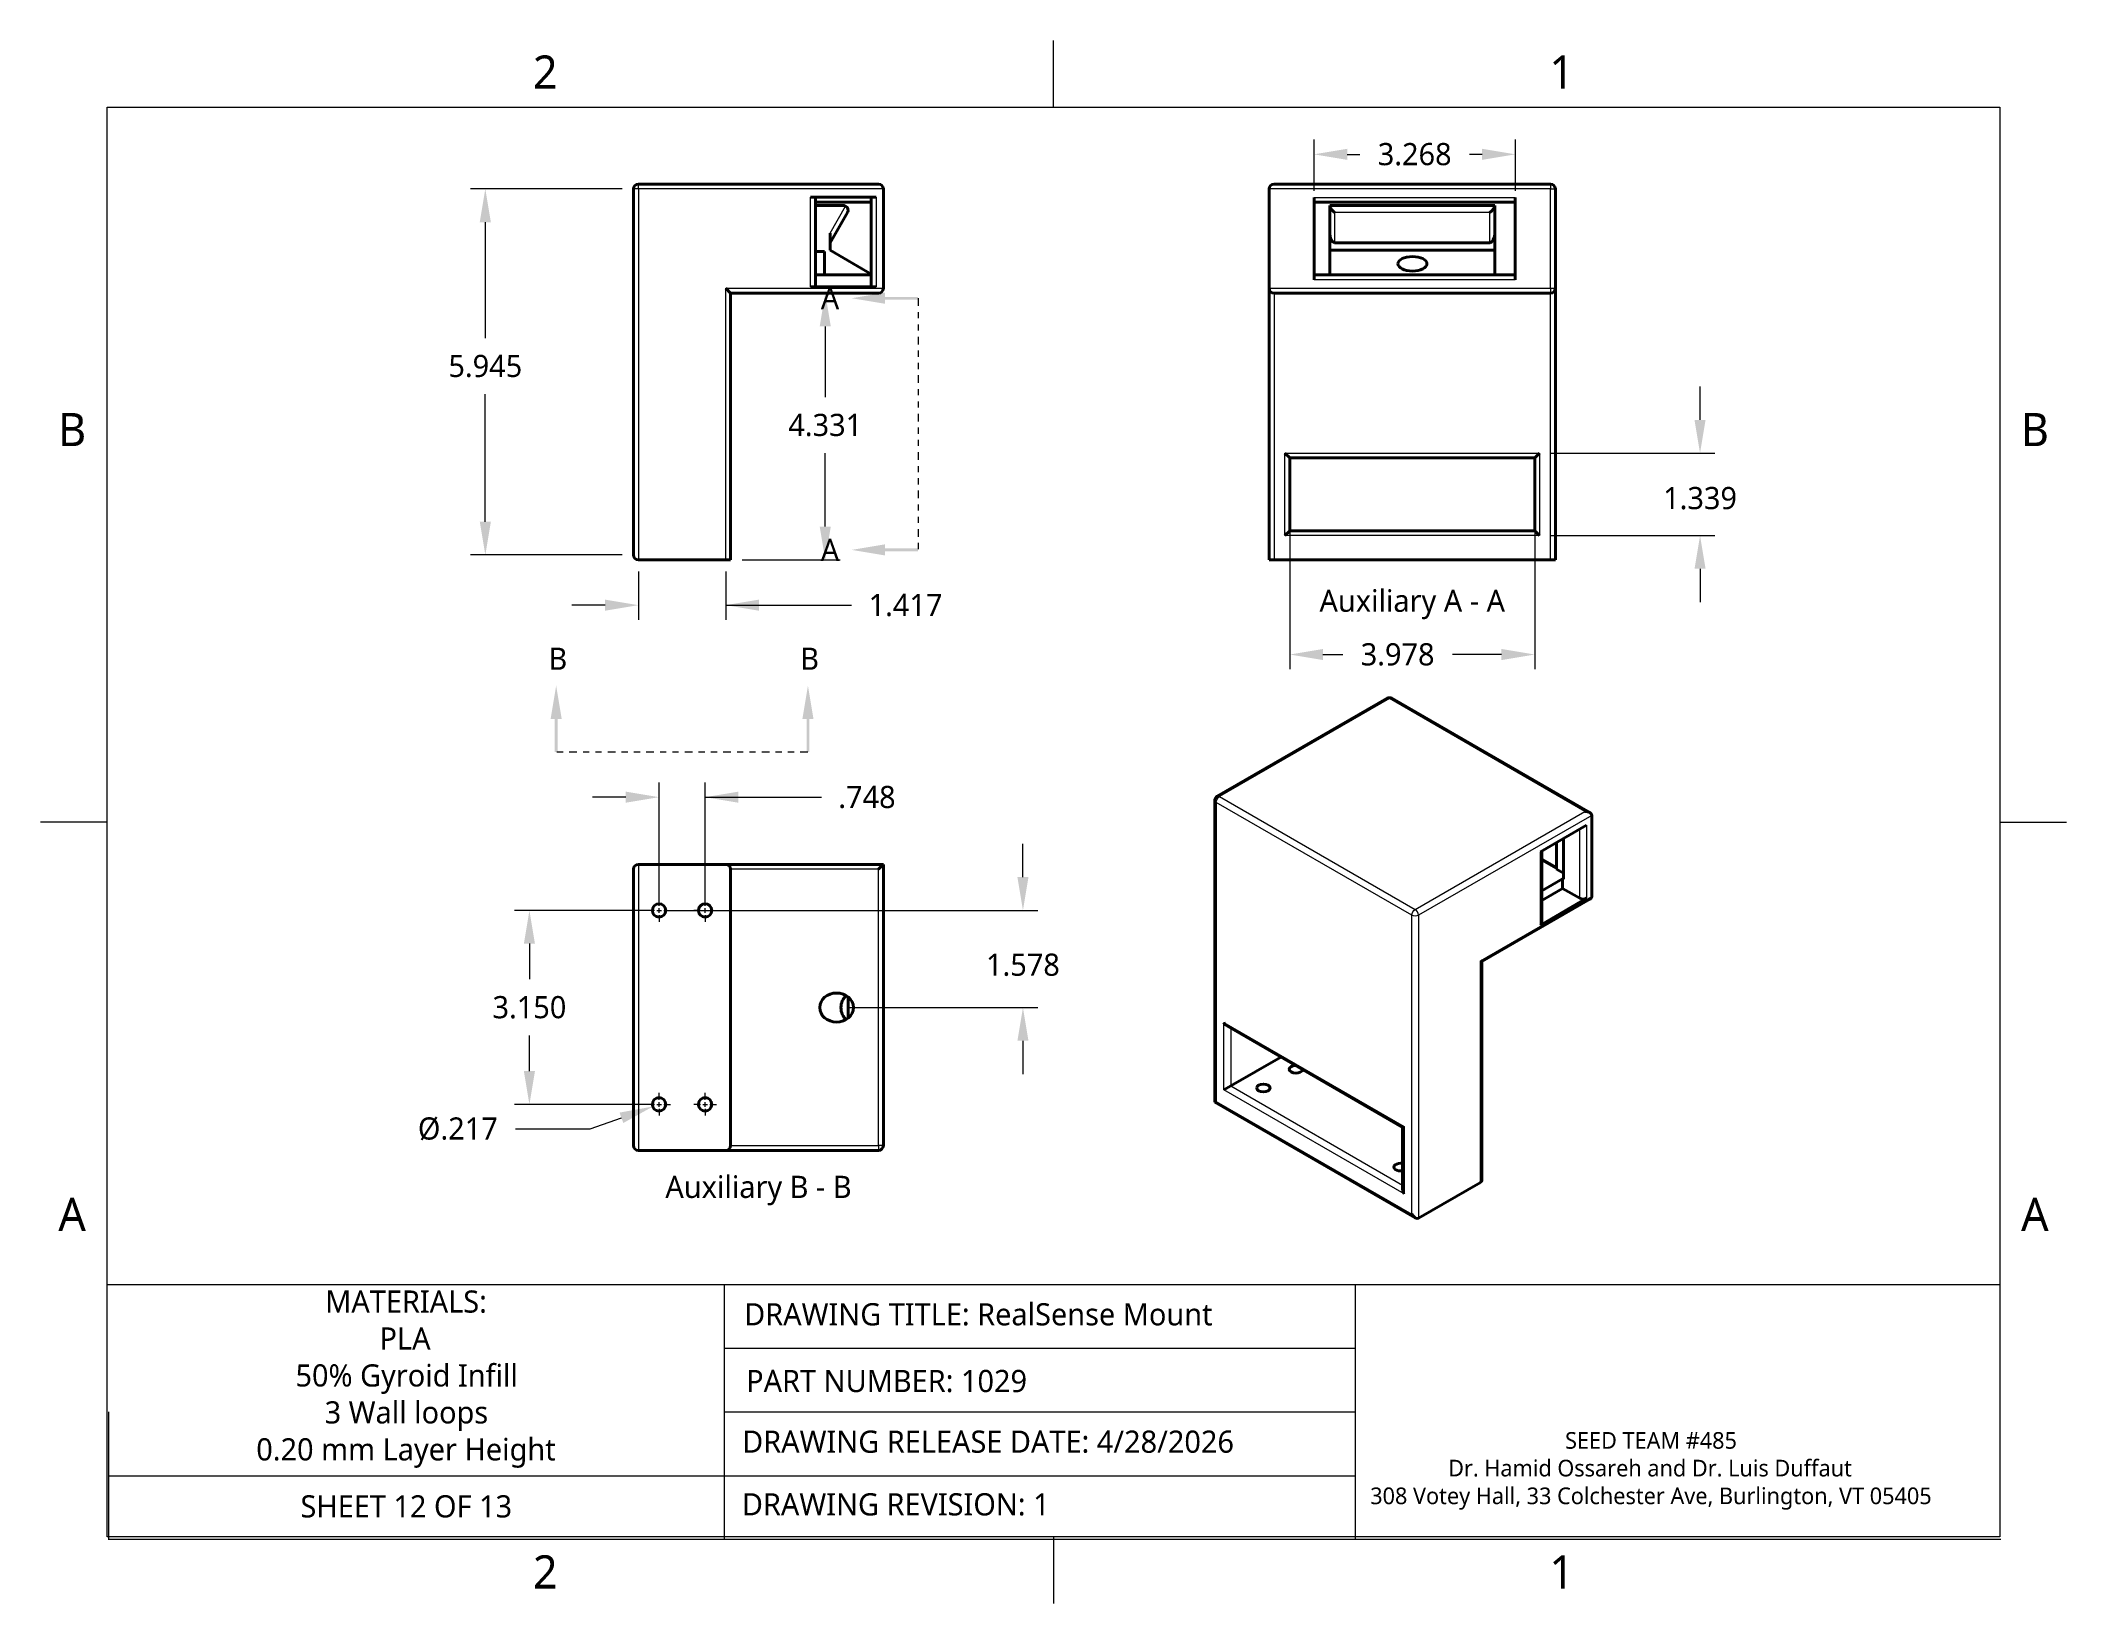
# Model space of a CAD drawing. Header units: inches. Extents: x 0.1 to 33, y 0.1 to 25.4.
import ezdxf

# ---------------------------------------------------------------- set-up
doc = ezdxf.new("R2010")
doc.units = ezdxf.units.IN
doc.header["$LTSCALE"] = 0.5
doc.header["$MEASUREMENT"] = 0
doc.header["$PDMODE"] = 33
doc.header["$PDSIZE"] = 0.11811
doc.linetypes.add('CENTER', pattern=[0.72, 0.45, -0.09, 0.09, -0.09])
doc.linetypes.add('ONS_PHANTOM', pattern=[0.5, 0.25, -0.05, 0.05, -0.05, 0.05, -0.05])
for name, color, linetype, lineweight in [('ANNOTATION_TEXT', 7, 'Continuous', 25), ('BORDER_FRAME', 7, 'Continuous', 15), ('BORDER_ZONES', 7, 'Continuous', 15), ('CENTERMARKS', 7, 'Continuous', 13), ('SECTION_CUTTING_LINE', 7, 'ONS_PHANTOM', 70), ('SKETCHED_GEOMETRY', 7, 'Continuous', 15), ('TANGENT_LINES', 7, 'Continuous', 15), ('Visible', 7, 'Continuous', 40)]:
    doc.layers.add(name, color=color, linetype=linetype, lineweight=lineweight)
doc.styles.add('Onshape-Standard', font='NotoSans-Regular.ttf')
doc.styles.add('Onshape-Standard-Dimension', font='')
doc.styles.add('Onshape-Standard-NoteStyle', font='NotoSans-Regular.ttf', dxfattribs={"height": 0.12})
doc.styles.add('Onshape-Standard-View-Label', font='NotoSans-Regular.ttf', dxfattribs={"height": 0.12})
doc.styles.get('Onshape-Standard-Dimension').set_extended_font_data('Noto Sans')
doc.dimstyles.new('Onshape-Standard$0', dxfattribs={"dimscale": 3, "dimtxt": 0.12, "dimasz": 0.18, "dimexe": 0.08, "dimexo": 0.0625, "dimgap": 0.09, "dimtad": 0, "dimtih": 1, "dimtoh": 1, "dimdec": 3, "dimzin": 7, "dimdsep": 46, "dimtxsty": 'Onshape-Standard-Dimension', "dimcen": 0.09, "dimclrd": 7, "dimclre": 7, "dimclrt": 7, "dimadec": 1, "dimazin": 0, "dimtfac": 1, "dimtdec": 3, "dimtofl": 0, "dimtmove": 0, "dimatfit": 3, "dimfxl": 0, "dimtolj": 1, "dimtzin": 7, "dimlwd": 13, "dimlwe": 13, "dimarcsym": 0})
doc.dimstyles.new('Onshape-Standard$3', dxfattribs={"dimscale": 3, "dimtxt": 0.12, "dimasz": 0.18, "dimexe": 0.08, "dimexo": 0.0625, "dimgap": 0.09, "dimtad": 0, "dimtih": 1, "dimtoh": 1, "dimdec": 3, "dimzin": 7, "dimdsep": 46, "dimtxsty": 'Onshape-Standard-Dimension', "dimcen": 0, "dimclrd": 7, "dimclre": 7, "dimclrt": 7, "dimadec": 1, "dimazin": 0, "dimtfac": 1, "dimtdec": 3, "dimtofl": 0, "dimtmove": 0, "dimatfit": 3, "dimfxl": 0, "dimtolj": 1, "dimtzin": 7, "dimlwd": 13, "dimlwe": 13, "dimarcsym": 0})

# ---------------------------------------------------------------- blocks, each defined once
blk = doc.blocks.new('*D1')
at = {"layer": 'ANNOTATION_TEXT', "color": 7, "lineweight": 13}
for p, q in [((9.553, 23.032), (7.094, 23.032)), ((7.334, 22.492), (7.334, 20.61)), ((7.334, 17.627), (7.334, 19.699)), ((9.553, 17.087), (7.094, 17.087))]:
    blk.add_line(p, q, dxfattribs=at)
at = {"layer": 'ANNOTATION_TEXT', "color": 7}
for points in [[(7.424, 22.492), (7.244, 22.492), (7.334, 23.032)], [(7.244, 17.627), (7.424, 17.627), (7.334, 17.087)]]:
    blk.add_solid(points, dxfattribs=at)
at = {"layer": 'Defpoints', "color": 0}
for p in [(7.334, 23.032), (7.334, 23.032), (9.74, 23.032), (9.74, 17.087)]:
    blk.add_point(p, dxfattribs=at)
at = {"layer": 'ANNOTATION_TEXT', "color": 7, "insert": (7.334, 20.154), "char_height": 0.36, "attachment_point": 5, "style": 'Onshape-Standard-Dimension'}
blk.add_mtext('\\A1;5.945', dxfattribs=at)
blk = doc.blocks.new('*D2')
at = {"layer": 'ANNOTATION_TEXT', "color": 7, "lineweight": 13}
for p, q in [((9.819, 16.821), (9.819, 16.032)), ((11.236, 16.821), (11.236, 16.032)), ((9.279, 16.272), (8.739, 16.272)), ((11.236, 16.272), (13.278, 16.272)), ((11.776, 16.272), (12.316, 16.272))]:
    blk.add_line(p, q, dxfattribs=at)
at = {"layer": 'ANNOTATION_TEXT', "color": 7}
for points in [[(9.279, 16.182), (9.279, 16.362), (9.819, 16.272)], [(11.776, 16.362), (11.776, 16.182), (11.236, 16.272)]]:
    blk.add_solid(points, dxfattribs=at)
at = {"layer": 'Defpoints', "color": 0}
for p in [(9.819, 17.009), (11.236, 17.009), (9.819, 16.272), (9.819, 16.272)]:
    blk.add_point(p, dxfattribs=at)
at = {"layer": 'ANNOTATION_TEXT', "color": 7, "insert": (14.155, 16.272), "char_height": 0.36, "attachment_point": 5, "style": 'Onshape-Standard-Dimension'}
blk.add_mtext('\\A1;1.417', dxfattribs=at)
blk = doc.blocks.new('*D3')
at = {"layer": 'ANNOTATION_TEXT', "color": 7, "lineweight": 13}
for p, q in [((11.503, 21.339), (13.092, 21.339)), ((12.852, 20.799), (12.852, 19.652)), ((12.852, 17.549), (12.852, 18.741)), ((11.503, 17.009), (13.092, 17.009))]:
    blk.add_line(p, q, dxfattribs=at)
at = {"layer": 'ANNOTATION_TEXT', "color": 7}
for points in [[(12.942, 20.799), (12.762, 20.799), (12.852, 21.339)], [(12.762, 17.549), (12.942, 17.549), (12.852, 17.009)]]:
    blk.add_solid(points, dxfattribs=at)
at = {"layer": 'Defpoints', "color": 0}
for p in [(11.315, 21.339), (11.315, 17.009), (12.852, 17.009), (12.852, 17.009)]:
    blk.add_point(p, dxfattribs=at)
at = {"layer": 'ANNOTATION_TEXT', "color": 7, "insert": (12.852, 19.196), "char_height": 0.36, "attachment_point": 5, "style": 'Onshape-Standard-Dimension'}
blk.add_mtext('\\A1;4.331', dxfattribs=at)
blk = doc.blocks.new('*D4')
at = {"layer": 'ANNOTATION_TEXT', "color": 7, "lineweight": 13}
for p, q in [((20.391, 18.475), (20.391, 15.23)), ((24.369, 18.475), (24.369, 15.23)), ((20.931, 15.47), (21.255, 15.47)), ((23.829, 15.47), (23.031, 15.47))]:
    blk.add_line(p, q, dxfattribs=at)
at = {"layer": 'ANNOTATION_TEXT', "color": 7}
for points in [[(20.931, 15.56), (20.931, 15.38), (20.391, 15.47)], [(23.829, 15.38), (23.829, 15.56), (24.369, 15.47)]]:
    blk.add_solid(points, dxfattribs=at)
at = {"layer": 'Defpoints', "color": 0}
for p in [(20.391, 18.662), (24.369, 18.662), (20.391, 15.47), (20.391, 15.47)]:
    blk.add_point(p, dxfattribs=at)
at = {"layer": 'ANNOTATION_TEXT', "color": 7, "insert": (22.143, 15.47), "char_height": 0.36, "attachment_point": 5, "style": 'Onshape-Standard-Dimension'}
blk.add_mtext('\\A1;3.978', dxfattribs=at)
blk = doc.blocks.new('*D5')
at = {"layer": 'ANNOTATION_TEXT', "color": 7, "lineweight": 13}
for p, q in [((27.052, 19.281), (27.052, 19.821)), ((24.636, 18.741), (27.292, 18.741)), ((24.636, 17.402), (27.292, 17.402)), ((27.052, 16.862), (27.052, 16.322))]:
    blk.add_line(p, q, dxfattribs=at)
at = {"layer": 'ANNOTATION_TEXT', "color": 7}
for points in [[(26.962, 19.281), (27.142, 19.281), (27.052, 18.741)], [(27.142, 16.862), (26.962, 16.862), (27.052, 17.402)]]:
    blk.add_solid(points, dxfattribs=at)
at = {"layer": 'Defpoints', "color": 0}
for p in [(24.448, 18.741), (24.448, 17.402), (27.052, 17.402), (27.052, 17.402)]:
    blk.add_point(p, dxfattribs=at)
at = {"layer": 'ANNOTATION_TEXT', "color": 7, "insert": (27.052, 18.008), "char_height": 0.36, "attachment_point": 5, "style": 'Onshape-Standard-Dimension'}
blk.add_mtext('\\A1;1.339', dxfattribs=at)
blk = doc.blocks.new('*D6')
at = {"layer": 'ANNOTATION_TEXT', "color": 7, "lineweight": 13}
for p, q in [((20.786, 23.003), (20.786, 23.834)), ((24.054, 23.003), (24.054, 23.834)), ((21.326, 23.594), (21.532, 23.594)), ((23.514, 23.594), (23.308, 23.594))]:
    blk.add_line(p, q, dxfattribs=at)
at = {"layer": 'ANNOTATION_TEXT', "color": 7}
for points in [[(21.326, 23.684), (21.326, 23.504), (20.786, 23.594)], [(23.514, 23.504), (23.514, 23.684), (24.054, 23.594)]]:
    blk.add_solid(points, dxfattribs=at)
at = {"layer": 'Defpoints', "color": 0}
for p in [(20.786, 23.594), (20.786, 23.594), (20.786, 22.816), (24.054, 22.816)]:
    blk.add_point(p, dxfattribs=at)
at = {"layer": 'ANNOTATION_TEXT', "color": 7, "insert": (22.42, 23.594), "char_height": 0.36, "attachment_point": 5, "style": 'Onshape-Standard-Dimension'}
blk.add_mtext('\\A1;3.268', dxfattribs=at)
blk = doc.blocks.new('*D7')
at = {"layer": 'ANNOTATION_TEXT', "color": 7, "lineweight": 13}
for p, q in [((16.061, 11.854), (16.061, 12.394)), ((10.341, 11.314), (16.301, 11.314)), ((13.223, 9.736), (16.301, 9.736)), ((16.061, 9.196), (16.061, 8.656))]:
    blk.add_line(p, q, dxfattribs=at)
at = {"layer": 'ANNOTATION_TEXT', "color": 7}
for points in [[(15.971, 11.854), (16.151, 11.854), (16.061, 11.314)], [(16.151, 9.196), (15.971, 9.196), (16.061, 9.736)]]:
    blk.add_solid(points, dxfattribs=at)
at = {"layer": 'Defpoints', "color": 0}
for p in [(10.154, 11.314), (16.061, 11.314), (16.061, 11.314), (13.035, 9.736)]:
    blk.add_point(p, dxfattribs=at)
at = {"layer": 'ANNOTATION_TEXT', "color": 7, "insert": (16.061, 10.429), "char_height": 0.36, "attachment_point": 5, "style": 'Onshape-Standard-Dimension'}
blk.add_mtext('\\A1;1.578', dxfattribs=at)
blk = doc.blocks.new('*D8')
at = {"layer": 'ANNOTATION_TEXT', "color": 7, "lineweight": 13}
for p, q in [((10.154, 11.502), (10.154, 13.393)), ((10.902, 11.502), (10.902, 13.393)), ((9.614, 13.153), (9.074, 13.153)), ((10.902, 13.153), (12.792, 13.153)), ((11.442, 13.153), (11.982, 13.153))]:
    blk.add_line(p, q, dxfattribs=at)
at = {"layer": 'ANNOTATION_TEXT', "color": 7}
for points in [[(9.614, 13.063), (9.614, 13.243), (10.154, 13.153)], [(11.442, 13.243), (11.442, 13.063), (10.902, 13.153)]]:
    blk.add_solid(points, dxfattribs=at)
at = {"layer": 'Defpoints', "color": 0}
for p in [(10.902, 13.153), (10.902, 13.153), (10.154, 11.314), (10.902, 11.314)]:
    blk.add_point(p, dxfattribs=at)
at = {"layer": 'ANNOTATION_TEXT', "color": 7, "insert": (13.529, 13.153), "char_height": 0.36, "attachment_point": 5, "style": 'Onshape-Standard-Dimension'}
blk.add_mtext('\\A1;.748', dxfattribs=at)
blk = doc.blocks.new('*D9')
at = {"layer": 'ANNOTATION_TEXT', "color": 7, "lineweight": 13}
for p, q in [((9.035, 7.764), (9.543, 7.946)), ((7.825, 7.764), (9.035, 7.764))]:
    blk.add_line(p, q, dxfattribs=at)
at = {"layer": 'ANNOTATION_TEXT', "color": 7}
blk.add_solid([(9.574, 7.861), (9.513, 8.03), (10.052, 8.128)], dxfattribs=at)
at = {"layer": 'Defpoints', "color": 0}
for p in [(10.052, 8.128), (10.256, 8.201)]:
    blk.add_point(p, dxfattribs=at)
at = {"layer": 'ANNOTATION_TEXT', "color": 7, "insert": (6.888, 7.764), "char_height": 0.36, "attachment_point": 5, "style": 'Onshape-Standard-Dimension'}
blk.add_mtext('\\A1;%%c.217', dxfattribs=at)
blk = doc.blocks.new('*D10')
at = {"layer": 'ANNOTATION_TEXT', "color": 7, "lineweight": 13}
for p, q in [((9.966, 11.314), (7.81, 11.314)), ((8.05, 10.774), (8.05, 10.195)), ((8.05, 8.704), (8.05, 9.284)), ((9.966, 8.164), (7.81, 8.164))]:
    blk.add_line(p, q, dxfattribs=at)
at = {"layer": 'ANNOTATION_TEXT', "color": 7}
for points in [[(8.14, 10.774), (7.96, 10.774), (8.05, 11.314)], [(7.96, 8.704), (8.14, 8.704), (8.05, 8.164)]]:
    blk.add_solid(points, dxfattribs=at)
at = {"layer": 'Defpoints', "color": 0}
for p in [(10.154, 11.314), (8.05, 8.164), (8.05, 8.164), (10.154, 8.164)]:
    blk.add_point(p, dxfattribs=at)
at = {"layer": 'ANNOTATION_TEXT', "color": 7, "insert": (8.05, 9.739), "char_height": 0.36, "attachment_point": 5, "style": 'Onshape-Standard-Dimension'}
blk.add_mtext('\\A1;3.150', dxfattribs=at)

msp = doc.modelspace()

# ---------------------------------------------------------------- linework, layer by layer
at = {"layer": 'BORDER_FRAME'}
for p, q in [((1.197, 1.14), (1.197, 24.36)), ((1.197, 24.36), (31.917, 24.36)), ((31.917, 24.36), (31.917, 1.14)), ((31.917, 1.14), (1.197, 1.14))]:
    msp.add_line(p, q, dxfattribs=at)
at = {"layer": 'BORDER_ZONES'}
for p, q in [((16.557, 24.36), (16.557, 25.443)), ((1.197, 12.75), (0.114, 12.75)), ((31.917, 12.75), (33, 12.75)), ((16.557, 1.14), (16.557, 0.057))]:
    msp.add_line(p, q, dxfattribs=at)
at = {"layer": 'CENTERMARKS', "linetype": 'CENTER'}
for p, q in [((10.0779, 11.314), (9.9696, 11.314)), ((10.1536, 11.3898), (10.1536, 11.4981)), ((10.1536, 11.2383), (10.1536, 11.13)), ((10.2294, 11.314), (10.3377, 11.314)), ((10.8259, 11.314), (10.7176, 11.314)), ((10.9017, 11.3898), (10.9017, 11.4981)), ((10.9017, 11.2383), (10.9017, 11.13)), ((10.9775, 11.314), (11.0857, 11.314)), ((10.1536, 8.2402), (10.1536, 8.3485)), ((10.9017, 8.2402), (10.9017, 8.3485)), ((10.0779, 8.1644), (9.9696, 8.1644)), ((10.1536, 8.0887), (10.1536, 7.9804)), ((10.2294, 8.1644), (10.3377, 8.1644)), ((10.8259, 8.1644), (10.7176, 8.1644)), ((10.9017, 8.0887), (10.9017, 7.9804)), ((10.9775, 8.1644), (11.0857, 8.1644))]:
    msp.add_line(p, q, dxfattribs=at)
at = {"layer": 'CENTERMARKS', "linetype": 'Continuous'}
for p, q in [((10.1158, 11.314), (10.1915, 11.314)), ((10.1536, 11.2762), (10.1536, 11.3519)), ((10.8638, 11.314), (10.9396, 11.314)), ((10.9017, 11.2762), (10.9017, 11.3519)), ((10.1158, 8.1644), (10.1915, 8.1644)), ((10.1536, 8.1265), (10.1536, 8.2023)), ((10.8638, 8.1644), (10.9396, 8.1644)), ((10.9017, 8.1265), (10.9017, 8.2023))]:
    msp.add_line(p, q, dxfattribs=at)
at = {"layer": 'SECTION_CUTTING_LINE', "color": 7, "lineweight": 13}
for p, q in [((14.36, 21.257), (14.36, 17.1697)), ((12.5713, 13.885), (8.484, 13.885))]:
    msp.add_line(p, q, dxfattribs=at)
for points in [[(13.28, 21.257), (13.82, 21.167), (13.82, 21.347)], [(13.82, 21.2345), (14.36, 21.2345), (13.82, 21.2795), (14.36, 21.2795)], [(13.28, 17.1697), (13.82, 17.0797), (13.82, 17.2597)], [(13.82, 17.1472), (14.36, 17.1472), (13.82, 17.1922), (14.36, 17.1922)], [(8.484, 14.965), (8.394, 14.425), (8.574, 14.425)], [(12.5713, 14.965), (12.4813, 14.425), (12.6613, 14.425)], [(8.4615, 14.425), (8.4615, 13.885), (8.5065, 14.425), (8.5065, 13.885)], [(12.5488, 14.425), (12.5488, 13.885), (12.5938, 14.425), (12.5938, 13.885)]]:
    msp.add_solid(points, dxfattribs=at)
at = {"layer": 'SKETCHED_GEOMETRY'}
for p, q in [((1.208, 5.2366), (31.928, 5.2366)), ((11.2128, 5.2366), (11.2128, 1.1028)), ((11.2128, 5.2366), (11.2128, 3.1697)), ((21.4528, 5.2366), (21.4528, 1.1028)), ((11.2128, 4.2031), (21.4528, 4.2031)), ((1.2159, 3.1697), (1.2159, 1.0914)), ((11.2128, 3.1697), (21.4528, 3.1697)), ((1.2159, 2.1305), (21.4528, 2.1305)), ((1.2159, 1.1028), (31.9359, 1.1028))]:
    msp.add_line(p, q, dxfattribs=at)
at = {"layer": 'TANGENT_LINES'}
for p, q in [((9.819, 23.0323), (9.7403, 23.0323)), ((9.819, 23.0323), (9.819, 23.111)), ((9.819, 23.0323), (9.819, 17.0087)), ((13.7954, 23.0323), (9.819, 23.0323)), ((24.6245, 23.0323), (20.0576, 23.0323)), ((24.6245, 23.111), (24.6245, 23.0323)), ((24.6245, 21.4181), (24.6245, 23.0323)), ((24.6245, 23.0323), (24.7032, 23.0323)), ((12.6143, 21.4413), (12.6143, 22.898)), ((12.9292, 22.3159), (13.1825, 22.7546)), ((13.6773, 22.898), (13.6773, 21.4413)), ((20.7859, 22.8945), (24.0536, 22.8945)), ((23.6402, 22.647), (21.1206, 22.647)), ((21.1206, 22.647), (21.1206, 22.1584)), ((23.6402, 22.1584), (23.6402, 22.647)), ((11.2363, 21.4181), (13.7954, 21.4181)), ((11.2363, 17.0087), (11.2363, 21.4181)), ((20.0576, 21.4181), (24.6245, 21.4181)), ((24.0536, 21.5559), (20.7859, 21.5559)), ((24.6245, 21.4181), (24.7032, 21.4181)), ((24.6245, 21.4181), (24.6245, 21.3394)), ((20.1363, 21.3394), (20.1363, 17.0087)), ((24.6245, 17.0087), (24.6245, 21.3394)), ((20.3128, 18.7409), (24.4481, 18.7409)), ((20.3128, 17.4024), (20.3128, 18.7409)), ((24.4481, 18.7409), (24.4481, 17.4024)), ((24.4481, 17.4024), (20.3128, 17.4024)), ((22.01, 14.7547), (19.254, 13.1635)), ((25.1837, 12.9224), (22.01, 14.7547)), ((19.254, 13.1635), (22.4276, 11.3312)), ((19.1983, 13.0671), (19.1983, 8.2131)), ((22.3719, 11.2348), (19.1983, 13.0671)), ((22.4276, 11.3312), (25.1837, 12.9224)), ((25.295, 12.8582), (22.4833, 11.2348)), ((25.1002, 11.5109), (25.1002, 12.636)), ((25.2115, 12.7003), (25.2115, 11.5109)), ((24.4599, 11.0769), (24.4599, 12.2663)), ((9.819, 12.0621), (9.819, 7.4164)), ((13.7166, 11.9833), (11.3151, 11.9833)), ((13.7166, 7.4951), (13.7166, 11.9833)), ((24.7243, 11.9822), (24.4829, 12.1216)), ((23.4855, 10.4955), (25.295, 11.5402)), ((22.3719, 6.3808), (22.3719, 11.2348)), ((22.4833, 11.2348), (22.4833, 6.3165)), ((23.4855, 6.8952), (23.4855, 10.4955)), ((13.2113, 9.5556), (13.2113, 9.9166)), ((19.3231, 8.3983), (19.3231, 9.4912)), ((19.3231, 9.4912), (22.2472, 7.803)), ((19.4344, 9.4003), (19.4344, 8.4626)), ((22.2472, 6.71), (19.3231, 8.3983)), ((19.4344, 8.4626), (22.2241, 6.8519)), ((19.1983, 8.2131), (22.3719, 6.3808)), ((22.2472, 7.803), (22.2472, 6.71)), ((11.3151, 7.4951), (13.7166, 7.4951)), ((13.7954, 7.4951), (13.7166, 7.4951)), ((13.7166, 7.4951), (13.7166, 7.4164))]:
    msp.add_line(p, q, dxfattribs=at)
for centre, start_param, end_param in [((22.01, 14.6905), 2.3561945, 3.1415927), ((19.254, 13.0993), 2.3561945, 3.1415927), ((22.4276, 11.267), 0.7853982, 2.3561945)]:
    msp.add_ellipse(centre, major_axis=(0.0394, -0.0682), ratio=0.5773503, start_param=start_param, end_param=end_param, dxfattribs=at)
at = {"layer": 'TANGENT_LINES', "extrusion": (0, 0, -1)}
for centre, major_axis, start_param, end_param in [((22.01, 14.6905), (-0.0394, -0.0682), 2.3561945, 3.1415927), ((19.254, 13.0993), (-0.0394, -0.0682), 0.7853982, 2.3561945), ((19.254, 13.0993), (0.0787, 0), 2.3561945, 3.1415927), ((22.4276, 11.267), (-0.0394, -0.0682), 0.7853982, 2.3561945), ((22.4276, 11.267), (0.0787, 0), 0.7853982, 2.3561945)]:
    msp.add_ellipse(centre, major_axis=major_axis, ratio=0.5773503, start_param=start_param, end_param=end_param, dxfattribs=at)
at = {"layer": 'Visible'}
for p, q in [((9.7403, 17.0874), (9.7403, 23.0323)), ((9.819, 23.111), (13.7166, 23.111)), ((13.7954, 23.0323), (13.7954, 21.4181)), ((20.0576, 23.0323), (20.0576, 21.4181)), ((20.1363, 23.111), (24.6245, 23.111)), ((24.7032, 23.0323), (24.7032, 21.4181)), ((13.6773, 22.898), (12.6143, 22.898)), ((12.693, 22.898), (12.693, 21.4413)), ((12.693, 22.8157), (13.5985, 22.8157)), ((13.1432, 22.7652), (12.693, 22.7652)), ((13.5985, 21.4413), (13.5985, 22.898)), ((20.7859, 22.8945), (20.7859, 21.5559)), ((24.0536, 22.8157), (20.7859, 22.8157)), ((21.0418, 22.7652), (23.719, 22.7652)), ((21.0418, 22.7546), (21.0418, 22.7652)), ((21.0418, 22.3159), (21.0418, 22.7546)), ((23.719, 22.7652), (23.719, 22.7546)), ((23.719, 22.7546), (23.719, 22.3159)), ((24.0536, 22.8945), (24.0536, 21.5559)), ((13.2113, 22.647), (12.9292, 22.1584)), ((12.9292, 22.3159), (12.9292, 22.0363)), ((13.5985, 21.6499), (12.9292, 22.0363)), ((21.0418, 22.3159), (21.0418, 22.0363)), ((21.0418, 21.6346), (21.0418, 22.0363)), ((21.0418, 22.0363), (23.719, 22.0363)), ((23.6402, 22.1584), (21.1206, 22.1584)), ((23.719, 22.3159), (23.719, 22.0363)), ((23.719, 21.6346), (23.719, 22.0363)), ((12.8407, 22.0185), (12.693, 22.0185)), ((12.8407, 22.0185), (12.8407, 21.6346)), ((11.2363, 21.4181), (11.3151, 21.3394)), ((13.6773, 21.4413), (12.6143, 21.4413)), ((12.693, 21.6346), (13.5985, 21.6346)), ((20.0576, 17.0087), (20.0576, 21.4181)), ((20.7859, 21.6346), (24.0536, 21.6346)), ((24.7032, 21.4181), (24.7032, 17.0087)), ((11.3151, 21.3394), (11.3151, 17.0087)), ((13.7166, 21.3394), (11.3151, 21.3394)), ((24.6245, 21.3394), (20.1363, 21.3394)), ((20.3128, 18.7409), (20.3915, 18.6622)), ((20.3915, 18.6622), (20.3915, 17.4811)), ((24.3693, 18.6622), (20.3915, 18.6622)), ((24.4481, 18.7409), (24.3693, 18.6622)), ((24.3693, 17.4811), (24.3693, 18.6622)), ((20.3915, 17.4811), (20.3128, 17.4024)), ((20.3915, 17.4811), (24.3693, 17.4811)), ((24.3693, 17.4811), (24.4481, 17.4024)), ((11.2363, 17.0087), (9.819, 17.0087)), ((11.3151, 17.0087), (11.2363, 17.0087)), ((20.1363, 17.0087), (20.0576, 17.0087)), ((20.1363, 17.0087), (24.6245, 17.0087)), ((24.7032, 17.0087), (24.6245, 17.0087)), ((21.9707, 14.7586), (19.2146, 13.1674)), ((25.2624, 12.9036), (22.0494, 14.7586)), ((19.1753, 13.0993), (19.1753, 8.1998)), ((25.295, 12.8582), (25.295, 11.5402)), ((25.2115, 12.7003), (24.4599, 12.2663)), ((24.4829, 11.1091), (24.4829, 12.2796)), ((24.7243, 12.419), (24.7243, 11.9822)), ((24.8357, 12.4833), (24.8357, 11.8215)), ((9.7403, 7.4951), (9.7403, 11.9833)), ((11.2363, 12.0621), (9.819, 12.0621)), ((11.2363, 12.0621), (13.7954, 12.0621)), ((11.3151, 11.9833), (11.3151, 7.4951)), ((13.7954, 12.0621), (13.7166, 11.9833)), ((13.7954, 12.0621), (13.7954, 7.4951)), ((24.7243, 12.0088), (24.4829, 12.1482)), ((24.8357, 11.9179), (24.7243, 11.9822)), ((25.2115, 11.5109), (24.4599, 11.0769)), ((24.4829, 11.6339), (24.8218, 11.8295)), ((24.8218, 11.6716), (24.4829, 11.476)), ((24.8218, 11.8295), (24.8218, 11.6716)), ((24.8218, 11.8295), (24.8357, 11.8215)), ((24.8218, 11.6716), (25.1002, 11.5109)), ((23.5086, 10.4821), (25.2624, 11.4947)), ((23.4855, 10.4955), (23.5086, 10.4821)), ((23.5086, 6.9273), (23.5086, 10.4821)), ((13.2219, 9.5637), (13.2219, 9.9085)), ((19.3788, 9.4324), (22.2241, 7.7897)), ((20.2465, 8.9314), (19.4344, 8.4626)), ((19.4344, 8.4626), (19.3231, 8.3983)), ((19.1753, 8.1998), (19.1983, 8.2131)), ((19.1753, 8.1998), (22.4276, 6.3221)), ((22.2472, 7.803), (22.2241, 7.7897)), ((22.2241, 7.7897), (22.2241, 6.7876)), ((11.2363, 7.4164), (9.819, 7.4164)), ((13.7166, 7.4164), (11.2363, 7.4164)), ((23.4855, 6.8952), (22.4833, 6.3165))]:
    msp.add_line(p, q, dxfattribs=at)
for centre in [(10.1536, 11.314), (10.9017, 11.314), (10.1536, 8.1644), (10.9017, 8.1644)]:
    msp.add_circle(centre, 0.1083, dxfattribs=at)
for centre, start, end in [((9.819, 23.0323), 90, 180), ((13.7166, 23.0323), 0, 90), ((20.1363, 23.0323), 90, 180), ((24.6245, 23.0323), 0, 90), ((13.1432, 22.6864), 60, 90), ((13.1432, 22.6864), 330, 60), ((13.7166, 21.4181), 270, 0), ((20.1363, 21.4181), 180, 270), ((24.6245, 21.4181), 270, 0), ((9.819, 17.0874), 180, 270), ((22.01, 14.6905), 60, 120), ((19.254, 13.0993), 120, 180), ((9.819, 11.9833), 90, 180), ((11.2363, 11.9833), 0, 90), ((9.819, 7.4951), 180, 270), ((11.2363, 7.4951), 270, 0), ((13.7166, 7.4951), 270, 0)]:
    msp.add_arc(centre, 0.0787, start, end, dxfattribs=at)
for centre, major_axis, ratio, start_param, end_param in [((21.1206, 22.6864), (0.0761, -0.0761), 0.2679492, 9.6865773, 11.2573737), ((25.1837, 12.8582), (0.1114, 0), 0.5773503, 0, 1.5707963), ((20.4928, 8.7355), (-0.1083, 0), 0.5773503, 11.127629, 15.5759086), ((22.191, 7.1443), (-0.1083, 0), 0.5773503, 10.6846233, 14.4481179)]:
    msp.add_ellipse(centre, major_axis=major_axis, ratio=ratio, start_param=start_param, end_param=end_param, dxfattribs=at)
at = {"layer": 'Visible', "extrusion": (0, 0, -1)}
for centre, major_axis, ratio, start_param, end_param in [((23.6402, 22.6864), (0.0761, 0.0761), 0.2679492, 0.2617994, 1.8325957), ((25.1558, 11.543), (0.0787, 0), 0.5773503, 0.7853982, 2.3561945), ((25.1837, 11.5402), (-0.1114, 0), 0.5773503, 9.424778, 10.2101761), ((24.4042, 11.1091), (0.0787, 0), 0.5773503, 0, 0.7853982), ((13.3107, 9.7361), (0, 0.2362), 0.8660254, 10.0393254, 11.9518231), ((19.3788, 9.5234), (-0.0557, 0.0964), 0.5773503, 10.2101761, 10.9955743), ((23.4298, 6.9273), (0.0787, 0), 0.5773503, 12.5663706, 13.3517688), ((22.3029, 6.7422), (-0.0557, 0.0964), 0.5773503, 10.9955743, 11.7809725), ((22.4276, 6.413), (-0.0557, 0.0964), 0.5773503, 9.424778, 10.9955743)]:
    msp.add_ellipse(centre, major_axis=major_axis, ratio=ratio, start_param=start_param, end_param=end_param, dxfattribs=at)
at = {"layer": 'Visible', "extrusion": (1.83697e-16, -1.07775e-33, -1)}
for centre, major_axis, start_param, end_param in [((21.1206, 22.3159), (0, 0.1575), 3.1415927, 4.712389), ((23.6402, 22.3159), (0, -0.1575), 4.712389, 6.2831853)]:
    msp.add_ellipse(centre, major_axis=major_axis, ratio=0.5, start_param=start_param, end_param=end_param, dxfattribs=at)
at = {"layer": 'Visible'}
for centre, major_axis, ratio in [((22.3835, 21.8161), (-0.2362, 0), 0.5), ((13.0354, 9.7361), (0.2728, 0), 0.8660254), ((19.9639, 8.4301), (-0.1083, 0), 0.5773503)]:
    msp.add_ellipse(centre, major_axis=major_axis, ratio=ratio, dxfattribs=at)

# ---------------------------------------------------------------- texts
at = {"layer": 'ANNOTATION_TEXT', "color": 7, "char_height": 0.36, "attachment_point": 2, "style": 'Onshape-Standard-View-Label'}
for s, insert in [('Auxiliary A - A ', (22.3804, 16.5235)), ('Auxiliary B - B ', (11.7678, 7.0041))]:
    msp.add_mtext(s, dxfattribs=dict(at, insert=insert))
at = {"layer": 'ANNOTATION_TEXT', "attachment_point": 1, "style": 'Onshape-Standard-NoteStyle'}
for s, insert, char_height, width in [('{\\fNoto Sans|b0|i0|c0|p0;\\W9.88158;  }MATERIALS:\\P{\\fNoto Sans|b0|i0|c0|p0;\\W9.00031;   }PLA\\P{\\fNoto Sans|b0|i0|c0|p0;\\W7.90742;  }50% Gyroid Infill\\P{\\fNoto Sans|b0|i0|c0|p0;\\W9.84727;  }3 Wall loops\\P{\\fNoto Sans|b0|i0|c0|p0;\\W5.29652;  }0.20 mm Layer Height', (2.3248, 5.1414), 0.36, 7.981553), ('DRAWING TITLE: RealSense Mount', (11.5353, 4.9344), 0.36, 9.031716), ('PART NUMBER: 1029', (11.5681, 3.8508), 0.36, 7.981553), ('DRAWING RELEASE DATE: 4/28/2026', (11.5025, 2.8656), 0.36, 9.134848), ('{\\fNoto Sans|b0|i0|c0|p0;\\W8.54146;      }SEED TEAM #485\\P{\\fNoto Sans|b0|i0|c0|p0;\\W7.62163;    }Dr. Hamid Ossareh and Dr. Luis Duffaut\\P{\\fNoto Sans|b0|i0|c0|p0;\\W8.32409;  }308 Votey Hall, 33 Colchester Ave, Burlington, VT 05405', (20.1754, 2.841), 0.27, 13.014196), ('SHEET 12 OF 13', (4.3334, 1.8148), 0.36, 7.981553), ('DRAWING REVISION: 1', (11.4985, 1.8477), 0.36, 7.981553)]:
    msp.add_mtext(s, dxfattribs=dict(at, insert=insert, char_height=char_height, width=width))
at = {"layer": 'BORDER_ZONES', "char_height": 0.54, "attachment_point": 5, "style": 'Onshape-Standard'}
for s, insert in [('2', (8.307, 24.93)), ('1', (24.807, 24.93)), ('B', (0.627, 19.125)), ('B', (32.487, 19.125)), ('A', (0.627, 6.375)), ('A', (32.487, 6.375)), ('2', (8.307, 0.57)), ('1', (24.807, 0.57))]:
    msp.add_mtext(s, dxfattribs=dict(at, insert=insert))
at = {"layer": 'SECTION_CUTTING_LINE', "color": 7, "lineweight": 13, "char_height": 0.36, "attachment_point": 1, "style": 'Onshape-Standard'}
for s, insert, width in [('\\fNoto Sans|b0|i0|c0|p0;\\W1.0000000000;\\T1.0000000000;\\o\\lA', (12.7795, 21.437), 0.321008), ('\\fNoto Sans|b0|i0|c0|p0;\\W1.0000000000;\\T1.0000000000;\\o\\lA', (12.7795, 17.3497), 0.321008), ('\\fNoto Sans|b0|i0|c0|p0;\\W1.0000000000;\\T1.0000000000;\\o\\lB', (8.3587, 15.5824), 0.326403), ('\\fNoto Sans|b0|i0|c0|p0;\\W1.0000000000;\\T1.0000000000;\\o\\lB', (12.446, 15.5824), 0.326403)]:
    msp.add_mtext(s, dxfattribs=dict(at, insert=insert, width=width))

# ---------------------------------------------------------------- dimensions: what is measured, and where the dimension line sits
at = {"layer": 'ANNOTATION_TEXT'}
for base, p1, p2, angle, picture, middle, dimtype in [((20.7859, 23.5942), (24.0536, 22.8157, 1.9488), (20.7859, 22.8157, 1.9488), 180, '*D6', (22.4198, 23.5942), 161), ((7.3336, 23.0323), (9.7403, 17.0874, 1.752), (9.7403, 23.0323, 1.752), 90, '*D1', (7.3336, 20.1543), 161), ((12.8524, 17.0087), (11.3151, 21.3394, 1.752), (11.3151, 17.0087, 1.752), 270, '*D3', (12.8524, 19.1961), 161), ((27.05239, 17.40235), (24.44805, 18.74094, -0.45276), (24.44805, 17.40235, -0.45276), 270, '*D5', (27.05239, 18.00806), 161), ((20.3915, 15.4702), (24.3693, 18.6622, -0.5315), (20.3915, 18.6622, -0.5315), 180, '*D4', (22.1433, 15.4702), 161), ((9.819, 16.2724), (11.2363, 17.0087, 1.8307), (9.819, 17.0087, 1.8307), 180, '*D2', (14.1555, 16.2724), 161), ((16.061, 11.314), (13.0354, 9.7361, -1.2795), (10.1536, 11.314, 3.0512), 90, '*D7', (16.061, 10.4294), 160), ((8.0503, 8.1644), (10.1536, 11.314, 3.0512), (10.1536, 8.1644, 3.0512), 90, '*D10', (8.0503, 9.7392), 160)]:
    dim = msp.add_linear_dim(base=base, p1=p1, p2=p2, angle=angle, dimstyle='Onshape-Standard$0', override={"dimscale": 3, "dimdec": 3, "dimlfac": 1, "dimzin": 7, "dimlunit": 2, "dimpost": '', "dimtp": 0, "dimtm": 0, "dimtdec": 3, "dimtzin": 7}, dxfattribs=at)
    dim.commit()
    dim.dimension.update_dxf_attribs({"geometry": picture, "text_midpoint": middle, "dimtype": dimtype})
dim = msp.add_linear_dim(base=(10.9017, 13.1532), p1=(10.1536, 11.314, 3.0512), p2=(10.9017, 11.314, 3.0512), dimstyle='Onshape-Standard$0', override={"dimscale": 3, "dimdec": 3, "dimlfac": 1, "dimzin": 7, "dimlunit": 2, "dimpost": '', "dimtp": 0, "dimtm": 0, "dimtdec": 3, "dimtzin": 7}, dxfattribs=at)
dim.commit()
dim.dimension.update_dxf_attribs({"geometry": '*D8', "text_midpoint": (13.5291, 13.1532), "dimtype": 160})
dim = msp.add_diameter_dim_2p(p1=(10.2556, 8.201, 3.0512), p2=(10.0517, 8.1279, 3.0512), dimstyle='Onshape-Standard$3', override={"dimscale": 3, "dimdec": 3, "dimlfac": 1, "dimzin": 7, "dimlunit": 2, "dimpost": '%%c<>', "dimtp": 0, "dimtm": 0, "dimtdec": 3, "dimtofl": 0, "dimtmove": 0, "dimatfit": 3, "dimtzin": 7}, dxfattribs=at)
dim.commit()
dim.dimension.update_dxf_attribs({"geometry": '*D9', "text_midpoint": (6.8882, 7.7635), "dimtype": 163})

doc.saveas('drawing.dxf')
